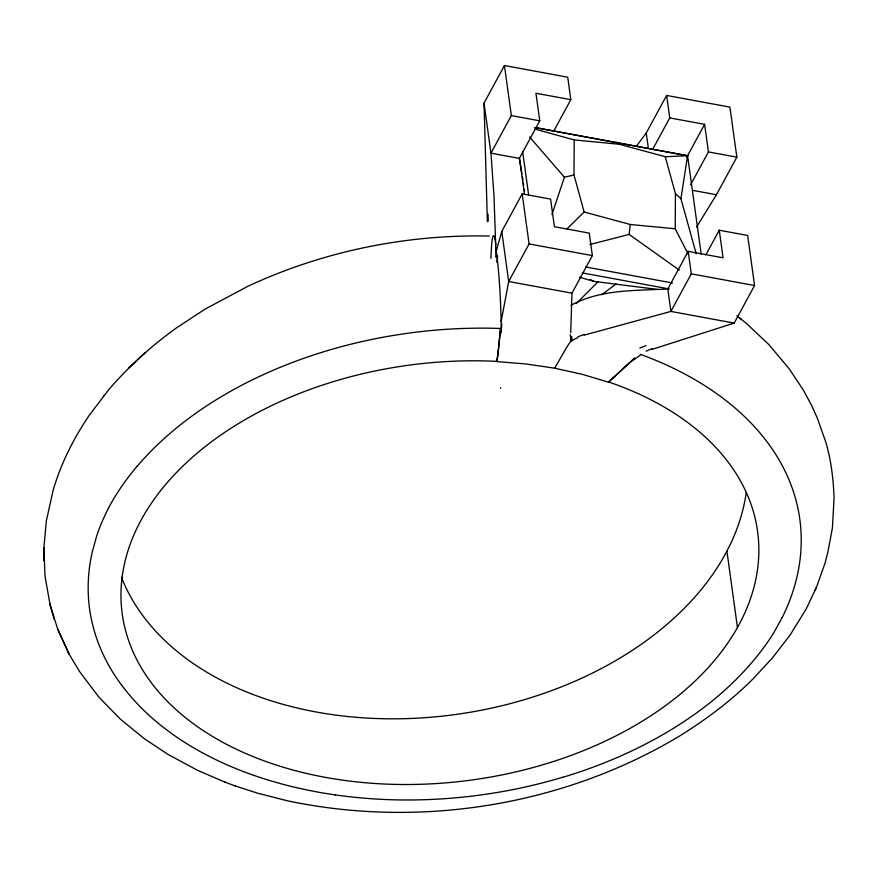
<?xml version="1.0" encoding="UTF-8"?>
<svg xmlns="http://www.w3.org/2000/svg" width="878" height="878" viewBox="0 0 878 878"><rect width="100%" height="100%" fill="white"/><g stroke="black" fill="none" stroke-linecap="round" stroke-linejoin="round"><path stroke-width="1.32" d="M50.101 604.876L44.987 576.045L43.9 547.718L46.336 520.884L53.163 490.198C60.9 463.474 73.631 438.44 89.15 415.437L108.828 389.569C128.803 366.433 151.499 345.822 176.335 328.01L204.739 309.297L247.706 286.36C322.939 251.262 406.349 234.261 489.298 236.028M688.165 254.148L675.226 228.785L630.261 224.494L584.144 211.993L573.982 174.996L574.19 139.92L534.713 128.989M675.226 228.785L675.434 193.709L665.272 156.723L619.166 144.222L574.19 139.92M495.883 250.296L495.927 252.348L501.777 231.452L522.18 193.873L550.583 199.119L554.391 226.7L589.259 233.131L592.365 255.608L571.973 293.175L570.711 332.652M495.719 257.155L495.927 252.348M500.603 329.469L497.837 354.855M679.298 270.128L629.164 234.415L630.261 224.494M497.925 353.538L498.583 348.028M497.859 354.086L497.672 356.172M497.793 354.635L497.617 356.578M498.649 347.479L500.361 328.46A358.718 234.854 -7.1 0 0 137.286 466.152M497.585 356.314L496.838 361.352A320.36 209.732 -7.1 0 0 128.495 640.183A320.36 209.732 -7.1 0 0 624.137 731.604A320.36 209.732 -7.1 0 0 608.597 381.963L613.228 377.507M497.53 356.731L496.838 361.604L525.779 363.953L554.72 368.189L582.619 374.434L608.531 382.204L634.684 357.829M501.162 321.447L508.691 281.509L501.777 231.452M696.199 253.764L680.922 198.68L687.584 155.724L534.943 127.508M551.955 214.441L564.411 177.224L573.982 174.996M234.503 785.7L257.232 793.086L287.468 800.813C419.98 828.733 563.402 805.774 679.671 735.983C706.088 719.477 731.242 700.776 753.247 678.65L772.519 657.82L790.101 635.024L806.344 608.695L816.485 587.261L825.057 563.061L827.811 552.394L832.41 527.952L834.067 497.903C833.376 479.004 831.126 460.083 825.737 441.919L817.363 418.268L811.7 405.592L803.282 389.986L789.059 368.672L768.832 344.527L745.949 323.016L736.84 315.839M815.146 590.093L816.485 587.261M782.122 617.541L774.034 632.292A292.681 191.613 -7.1 0 1 767.295 642.597C731.868 692.983 679.55 729.311 624.006 754.509A361.286 236.533 -7.1 0 1 562.798 777.315M487.367 221.662L484.03 103.099L504.433 65.532L567.715 77.198L570.821 99.675L553.601 131.371M504.433 65.532L511.347 115.578L490.956 153.156L493.985 195.75L495.872 250.153M521.938 173.844L519.359 158.391L539.761 120.824L535.953 93.244L570.821 99.675M522.18 193.873L529.094 243.93L508.691 281.509L571.973 293.175M636.956 145.485L646.241 133.017L666.643 95.439L729.914 107.116L736.84 157.162L716.437 194.74L696.528 227.084M652.53 149.622L669.749 117.915L666.643 95.439M686.772 157.228L704.617 124.347L669.749 117.915M690.58 184.808L708.425 151.927L704.617 124.347M734.173 323.093L670.902 311.427L667.796 288.95L688.187 251.371L723.066 257.803L719.247 230.223L747.661 235.469L754.575 285.515L734.173 323.093L652.222 349.312M688.187 251.371L691.293 273.848L670.902 311.427L584.188 335.133M705.857 254.883L719.247 230.223M554.72 368.189L566.398 347.809A120.857 39.697 -79.6 0 1 571.051 340.916L577.636 337.679M103.352 396.187L103.9 395.451M598.159 281.662L576.166 303.645M566.606 229.268L584.144 211.993M145.133 352.747L128.901 367.882M613.14 377.88L629.548 362.866L640.205 355.217M601.682 294.778L616.06 283.945M570.974 305.303C600.585 289.092 635.211 290.837 667.796 288.95M589.818 244.545L629.164 234.415M665.272 156.723L687.584 155.724L701.182 254.126M579.557 277.228L593.835 281.377L657.051 289.356M335.451 794.963L324.147 793.185A366.093 239.683 -7.1 0 1 280.214 783.549L269.667 780.52A358.443 234.678 -7.1 0 1 121.68 685.158M511.347 115.578L539.761 120.824M708.425 151.927L736.84 157.162M534.976 127.573L687.584 155.724M519.359 158.391L490.956 153.156L484.03 103.099M693.357 190.482L716.437 194.74M529.094 243.93L592.365 255.608M691.293 273.848L754.575 285.515M585.549 266.956L672.559 283.001M582.312 272.915L669.321 288.961M53.756 617.706L54.173 619.166L49.695 603.405L57.641 628.988L69.121 654.143L79.47 671.407L98.918 697.187L120.385 719.148L144.354 738.727L168.181 754.509L197.605 770.346L225.075 782.199M224.461 781.969L235.095 785.909M590.235 279.402L593.835 281.377M616.422 142.214L619.166 144.222M739.331 317.704L741.043 318.966M675.434 193.709L680.922 198.68M529.621 136.99L564.411 177.224M121.592 685.191L116.17 677.498A361.034 236.369 -7.1 0 1 93.518 628.198L91.444 619.616A359.091 235.095 -7.1 0 1 92.245 552.097L96.657 536.107A365.983 239.617 -7.1 0 1 102.715 520.193L107.643 509.69A279.456 182.964 -7.1 0 1 109.739 505.728L112.724 500.46A361.999 236.994 -7.1 0 1 137.209 466.13M57.641 628.988L69.121 654.143L67.88 651.388M522.421 176.928L522.893 180.012M523.354 183.107L523.661 185.17M524.254 189.286L524.55 191.349M726.907 551.154L737.454 627.518M646.241 133.017L648.381 148.47M522.64 151.576L528.6 194.707M519.403 157.535L524.44 193.928M570.25 334.672L571.051 340.938L570.821 336.417M43.9 547.718L43.922 560.724M577.812 336.889A97.656 50.079 -53.5 0 1 584.397 334.43M495.85 248.178A65.828 5.367 87.4 0 1 501.228 332.872M490.934 258.417A65.861 4.17 88.7 0 1 495.905 244.918M571.984 340.905A97.656 7.452 78.2 0 1 571.688 336.548M639.821 348.127A107.182 68.901 -73.4 0 1 646.065 345.669M646.208 351.2A97.502 46.688 -55.4 0 1 652.453 348.566M500.548 388.317A107.182 3.38 -84.2 0 1 500.614 387.67M501.536 327.999A97.502 11.842 79.2 0 1 501.744 323.806M497.639 256.025A107.182 24.782 78.9 0 1 496.772 262.324M488.223 221.157A97.502 3.699 89.4 0 1 488.025 214.067M640.468 354.383A359.113 235.117 -7.1 0 1 782.199 617.552M746.223 492.624A320.36 219.741 -8.7 0 1 454.65 714.626A320.36 219.741 -8.7 0 1 121.427 577.208M562.754 777.217A357.906 234.327 -7.1 0 1 335.462 794.919"/></g></svg>
